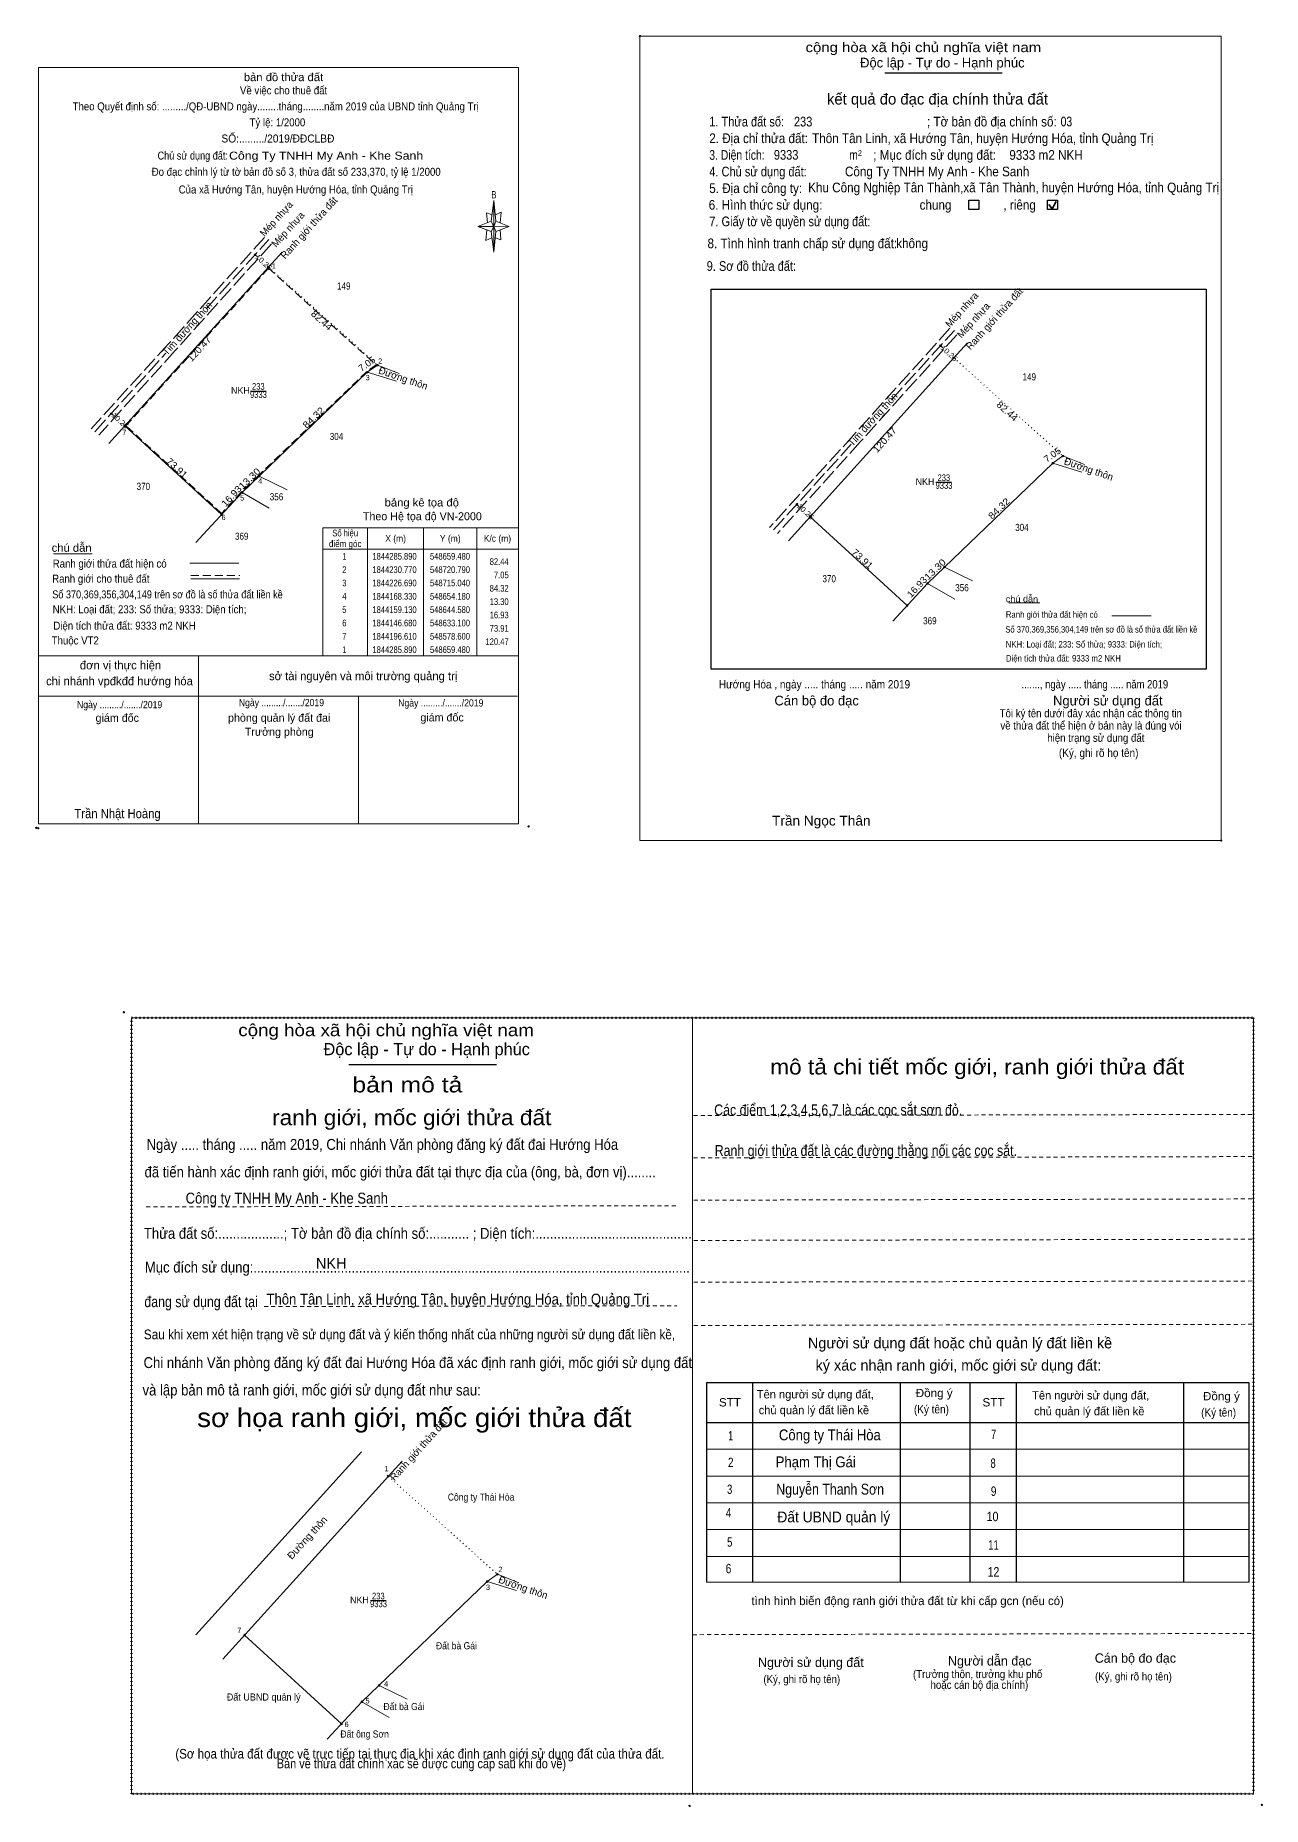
# Model space of a CAD drawing. Header units: metres. Extents: x 547557 to 548969, y 1843289 to 1844500.
# Drawn here: x 547557 to 548247, y 1843289 to 1844285 of the extents above; entities that cross this region are included whole.
import ezdxf
from ezdxf.enums import TextEntityAlignment as Align

# ---------------------------------------------------------------- set-up
doc = ezdxf.new("R2010")
doc.units = ezdxf.units.M
doc.header["$LTSCALE"] = 1.5
doc.header["$PDMODE"] = 32
doc.header["$PDSIZE"] = 0.75
for name, pattern in [('DOTTED', [1.5, 0.3, -1.2]), ('LONG_DASHED', [7.5, 6, -1.5]), ('MEDIUM_DASHED', [4.5, 3, -1.5]), ('SHORT_DASHED', [2.7, 1.5, -1.2])]:
    doc.linetypes.add(name, pattern=pattern)
for name, color, linetype, lineweight in [('1', 7, 'SHORT_DASHED', 13), ('10', 7, 'Continuous', 13), ('13', 7, 'Continuous', 25), ('17', 7, 'Continuous', 13), ('2', 7, 'Continuous', 13), ('22', 7, 'LONG_DASHED', 13), ('23', 7, 'Continuous', 13), ('32', 7, 'Continuous', 13), ('5', 7, 'Continuous', 13), ('6', 7, 'Continuous', 13), ('63', 7, 'Continuous', 13)]:
    doc.layers.add(name, color=color, linetype=linetype, lineweight=lineweight)
doc.layers.add('16', color=7, linetype='Continuous')

msp = doc.modelspace()

# ---------------------------------------------------------------- hatches: boundary and pattern name
at = {"layer": '10'}
for points in [[(547600.046, 1844072.656, 1), (547599.046, 1844072.656, 1)], [(547607.536, 1844065.806, 1), (547606.536, 1844065.806, 1)], [(547662.036, 1844015.876, 1), (547661.036, 1844015.876, 1)], [(547985.62, 1844021.53, 1), (547984.62, 1844021.53, 1)], [(547993.11, 1844014.68, 1), (547992.11, 1844014.68, 1)], [(548047.61, 1843964.75, 1), (548046.61, 1843964.75, 1)], [(547675, 1843385.79, 1), (547674, 1843385.79, 1)], [(547729.5, 1843335.86, 1), (547728.5, 1843335.86, 1)]]:
    msp.add_hatch(color=256, dxfattribs=at).paths.add_polyline_path(points)
at = {"layer": '2'}
for points in [[(547680.846, 1844162.006, 1), (547679.846, 1844162.006, 1)], [(547688.41, 1844155.085, 1), (547687.41, 1844155.085, 1)], [(548066.42, 1844110.88, 1), (548065.42, 1844110.88, 1)], [(548073.984, 1844103.959, 1), (548072.984, 1844103.959, 1)], [(547743.976, 1844095.886, 1), (547742.976, 1844095.886, 1)], [(547749.726, 1844099.966, 1), (547748.726, 1844099.966, 1)], [(548129.55, 1844044.76, 1), (548128.55, 1844044.76, 1)], [(548135.3, 1844048.84, 1), (548134.3, 1844048.84, 1)], [(547683.116, 1844037.526, 1), (547682.116, 1844037.526, 1)], [(548068.69, 1843986.4, 1), (548067.69, 1843986.4, 1)], [(547755.874, 1843475.069, 1), (547754.874, 1843475.069, 1)], [(547811.44, 1843415.87, 1), (547810.44, 1843415.87, 1)], [(547817.19, 1843419.95, 1), (547816.19, 1843419.95, 1)], [(547750.58, 1843357.51, 1), (547749.58, 1843357.51, 1)]]:
    msp.add_hatch(color=256, dxfattribs=at).paths.add_polyline_path(points)
at = {"layer": '32'}
for points in [[(547673.516, 1844028.326, 1), (547672.516, 1844028.326, 1)], [(548059.09, 1843977.2, 1), (548058.09, 1843977.2, 1)], [(547740.98, 1843348.31, 1), (547739.98, 1843348.31, 1)]]:
    msp.add_hatch(color=256, dxfattribs=at).paths.add_polyline_path(points)

# ---------------------------------------------------------------- linework, layer by layer
at = {"layer": '1'}
for p, q in [((547927.02, 1843677.9), (548242.6, 1843678.58)), ((547927.06, 1843654.16), (548242.62, 1843654.86)), ((547619.14, 1843626.56), (547917.78, 1843627.22)), ((547927.08, 1843630.34), (548242.66, 1843631.04)), ((547927.12, 1843607.7), (548242.68, 1843608.38)), ((547927.14, 1843584.2), (548242.72, 1843584.9)), ((547685.46, 1843570.46), (547917.54, 1843570.98)), ((547927.18, 1843559.84), (548242.74, 1843560.54)), ((547926.58, 1843386), (548242.14, 1843386.68))]:
    msp.add_line(p, q, dxfattribs=at)
at = {"layer": '1', "linetype": 'MEDIUM_DASHED'}
msp.add_lwpolyline([(547687.96, 1844154.39), (547748.43, 1844100.02), (547743.16, 1844096.28), (547682.27, 1844037.89), (547672.66, 1844028.68), (547661.51, 1844016.59), (547607.74, 1844065.84)], close=True, dxfattribs=at)
at = {"layer": '1', "linetype": 'DOTTED', "lineweight": 53}
msp.add_lwpolyline([(547610.92, 1843732.92), (548242.02, 1843732.92), (548242.02, 1843296.44), (547610.92, 1843296.44)], close=True, dxfattribs=at)
at = {"layer": '10', "linetype": 'DOTTED'}
for p, q in [((547687.91, 1844155.08), (547749.23, 1844099.97)), ((548073.49, 1844103.96), (548134.8, 1844048.84)), ((547755.38, 1843475.07), (547816.69, 1843419.95))]:
    msp.add_line(p, q, dxfattribs=at)
at = {"layer": '10'}
for p, q in [((547743.48, 1844095.89), (547673.02, 1844028.33)), ((547599.47, 1844072.73), (547600.75, 1844071.57)), ((547606.27, 1844066.51), (547607.04, 1844065.81)), ((548129.05, 1844044.76), (548058.59, 1843977.2)), ((547682.62, 1844037.53), (547698.4, 1844029.75)), ((547673.02, 1844028.33), (547653.51, 1844007.17)), ((547688.34, 1844019.51), (547673.02, 1844028.33)), ((547985.04, 1844021.6), (547986.32, 1844020.44)), ((547991.84, 1844015.38), (547992.61, 1844014.68)), ((547653.51, 1844007.17), (547647.1, 1844000.22)), ((548068.19, 1843986.4), (548083.97, 1843978.62)), ((548058.59, 1843977.2), (548039.08, 1843956.04)), ((548073.91, 1843968.38), (548058.59, 1843977.2)), ((547810.94, 1843415.87), (547740.48, 1843348.31)), ((547750.08, 1843357.51), (547765.86, 1843349.73)), ((547740.48, 1843348.31), (547720.97, 1843327.15)), ((547755.8, 1843339.49), (547740.48, 1843348.31))]:
    msp.add_line(p, q, dxfattribs=at)
for centre in [(547599.546, 1844072.656), (547607.036, 1844065.806), (547661.536, 1844015.876), (547985.12, 1844021.53), (547992.61, 1844014.68), (548047.11, 1843964.75), (547674.5, 1843385.79), (547729, 1843335.86)]:
    msp.add_circle(centre, 0.5, dxfattribs=at)
at = {"layer": '13'}
for p, q in [((547677.77, 1844085.32), (547686.61, 1844085.32)), ((548063.34, 1844034.19), (548072.18, 1844034.19)), ((547745.23, 1843405.3), (547754.07, 1843405.3))]:
    msp.add_line(p, q, dxfattribs=at)
at = {"layer": '17'}
msp.add_line((548104.35, 1843966.24), (548121.87, 1843966.24), dxfattribs=at)
at = {"layer": '2', "lineweight": 25}
for p, q in [((548034.56, 1844264.23), (548100.7, 1844264.23)), ((547936.92, 1844142.74), (548215.35, 1844142.74)), ((548215.35, 1844142.74), (548215.35, 1843929.01)), ((547733.19, 1843706.72), (547816.15, 1843706.72)), ((547960.11, 1843527.56), (547960.11, 1843415.49)), ((548043.14, 1843527.56), (548043.14, 1843415.49)), ((548082.42, 1843527.56), (548082.42, 1843415.49)), ((548108.42, 1843527.56), (548108.42, 1843415.49)), ((548202.64, 1843527.27), (548202.64, 1843415.49)), ((547934.29, 1843505.29), (548239.51, 1843505.29))]:
    msp.add_line(p, q, dxfattribs=at)
at = {"layer": '2'}
for p, q in [((547813.16, 1844180.82), (547814.66, 1844192.52)), ((547813.16, 1844175.12), (547805.66, 1844177.82)), ((547815.86, 1844175.12), (547814.66, 1844163.42)), ((547815.86, 1844180.82), (547823.36, 1844177.82)), ((547818.26, 1844176.02), (547818.56, 1844170.32)), ((547818.56, 1844170.32), (547815.56, 1844171.52)), ((547680.35, 1844162.01), (547681.72, 1844160.76)), ((547687.15, 1844155.78), (547687.91, 1844155.09)), ((548065.92, 1844110.88), (548067.29, 1844109.63)), ((548072.72, 1844104.65), (548073.48, 1844103.96)), ((547566.93, 1843993.77), (547588.65, 1843993.77)), ((547643.73, 1843988.55), (547671.15, 1843988.55)), ((547644.15, 1843979.76), (547671.57, 1843979.76)), ((547558.55, 1843936.5), (547828.55, 1843936.5)), ((547558.55, 1843913.7), (547827.95, 1843913.7)), ((547558.55, 1843913.7), (547827.95, 1843913.7)), ((547828.55, 1843842), (547558.55, 1843842)), ((547934.29, 1843490.24), (548239.51, 1843490.24)), ((547754.61, 1843475.76), (547755.37, 1843475.07)), ((547934.29, 1843475.19), (548239.51, 1843475.19)), ((547934.29, 1843460.14), (548239.51, 1843460.14)), ((547934.29, 1843445.09), (548239.51, 1843445.09)), ((547934.29, 1843430.04), (548239.51, 1843430.04)), ((547934.29, 1843415.49), (548239.51, 1843415.49))]:
    msp.add_line(p, q, dxfattribs=at)
at = {"layer": '2', "lineweight": 35}
for p, q in [((548126.81, 1844190.29), (548128.67, 1844187.87)), ((548128.67, 1844187.87), (548130.94, 1844191.93))]:
    msp.add_line(p, q, dxfattribs=at)
at = {"layer": '2', "linetype": 'MEDIUM_DASHED'}
msp.add_line((547644.15, 1843981.62), (547671.75, 1843981.62), dxfattribs=at)
at = {"layer": '2'}
for points in [[(547896.81, 1844284.97), (548223.87, 1844284.97), (548223.87, 1843832.61), (547896.81, 1843832.61)], [(547814.66, 1844192.52), (547815.86, 1844180.82), (547814.66, 1844177.82)], [(547814.66, 1844177.82), (547805.66, 1844177.82), (547813.16, 1844180.82), (547815.86, 1844175.12), (547823.36, 1844177.82), (547814.66, 1844178.12)], [(547814.66, 1844177.82), (547814.66, 1844163.42), (547813.16, 1844175.12)]]:
    msp.add_lwpolyline(points, close=True, dxfattribs=at)
for points in [[(547558.55, 1844267.4), (547828.55, 1844267.4), (547828.55, 1843842)], [(547828.55, 1843842), (547558.55, 1843842), (547558.55, 1844267.4)], [(547813.76, 1844184.42), (547810.46, 1844185.62), (547811.06, 1844179.92)], [(547815.56, 1844184.42), (547818.86, 1844185.92), (547818.26, 1844179.92)], [(547814.66, 1844177.82), (547813.16, 1844180.82), (547805.66, 1844177.82)], [(547810.76, 1844176.02), (547810.16, 1844170.02), (547813.46, 1844171.52)], [(547814.66, 1844177.82), (547815.86, 1844175.12), (547823.36, 1844177.82)], [(547610.92, 1843296.45), (547610.91, 1843296.45), (547610.91, 1843732.91), (547926.47, 1843732.91), (547926.47, 1843732.9)], [(547926.47, 1843732.9), (547926.47, 1843296.45), (547610.92, 1843296.45)], [(547926.47, 1843732.9), (548242.03, 1843732.9), (548242.03, 1843296.44)], [(548242.03, 1843296.44), (547926.47, 1843296.44), (547926.47, 1843732.9)], [(547926.48, 1843732.9), (548242.04, 1843732.9), (548242.04, 1843296.44), (548242.03, 1843296.44)], [(548242.03, 1843296.44), (547926.48, 1843296.44), (547926.48, 1843732.9)]]:
    msp.add_lwpolyline(points, dxfattribs=at)
at = {"layer": '2', "lineweight": 25}
for points in [[(548081.89, 1844192.71), (548087.51, 1844192.71), (548087.51, 1844187.47), (548081.89, 1844187.47)], [(548126.08, 1844192.71), (548131.7, 1844192.71), (548131.7, 1844187.47), (548126.08, 1844187.47)]]:
    msp.add_lwpolyline(points, close=True, dxfattribs=at)
for points in [[(548215.35, 1843929.01), (547936.92, 1843929.01), (547936.92, 1844142.74)], [(548239.51, 1843415.49), (548239.51, 1843527.56), (547934.29, 1843527.56), (547934.29, 1843415.49)]]:
    msp.add_lwpolyline(points, dxfattribs=at)
at = {"layer": '2'}
for centre in [(547680.346, 1844162.006), (547687.91, 1844155.085), (548065.92, 1844110.88), (548073.484, 1844103.959), (547743.476, 1844095.886), (547749.226, 1844099.966), (548129.05, 1844044.76), (548134.8, 1844048.84), (547682.616, 1844037.526), (548068.19, 1843986.4), (547755.374, 1843475.069), (547810.94, 1843415.87), (547816.69, 1843419.95), (547750.08, 1843357.51)]:
    msp.add_circle(centre, 0.5, dxfattribs=at)
for p in [(547896.81, 1844284.97), (547834.25, 1843840.5), (548223.86, 1843832.61), (547606.6, 1843736.05), (547924.77, 1843289.71), (548246.72, 1843290.24)]:
    msp.add_point(p, dxfattribs=at)
at = {"layer": '22'}
for p, q in [((547652.78, 1844131.58), (547688.15, 1844170.62)), ((548038.35, 1844080.45), (548073.72, 1844119.49)), ((547590.19, 1844062.49), (547630.14, 1844106.59)), ((547972.01, 1844007.22), (548015.71, 1844055.46))]:
    msp.add_line(p, q, dxfattribs=at)
at = {"layer": '22', "linetype": 'Continuous'}
for p, q in [((547661.54, 1844015.88), (547607.04, 1844065.81)), ((548047.11, 1843964.75), (547992.61, 1844014.68)), ((547729, 1843335.86), (547674.5, 1843385.79))]:
    msp.add_line(p, q, dxfattribs=at)
at = {"layer": '22'}
for points in [[(547685.64, 1844171.77), (547631.58, 1844111.85), (547588.2, 1844064.17)], [(547689.56, 1844168.15), (547635.43, 1844108.12), (547592.45, 1844060.57)], [(548071.21, 1844120.64), (548017.15, 1844060.72), (547969.75, 1844008.62)], [(548075.13, 1844117.02), (548021, 1844056.99), (547974.23, 1844005.25)]]:
    msp.add_lwpolyline(points, dxfattribs=at)
at = {"layer": '23'}
for p, q in [((547749.23, 1844099.97), (547743.48, 1844095.89)), ((547759.93, 1844090.95), (547743.48, 1844095.89)), ((547759.93, 1844090.95), (547743.48, 1844095.89)), ((547749.23, 1844099.97), (547761.35, 1844095.25)), ((548134.8, 1844048.84), (548129.05, 1844044.76)), ((548145.5, 1844039.82), (548129.05, 1844044.76)), ((548145.5, 1844039.82), (548129.05, 1844044.76)), ((548134.8, 1844048.84), (548146.92, 1844044.12)), ((547647.03, 1843386), (547740.19, 1843488.83)), ((547816.69, 1843419.95), (547810.94, 1843415.87)), ((547827.39, 1843410.93), (547810.94, 1843415.87)), ((547827.39, 1843410.93), (547810.94, 1843415.87)), ((547816.69, 1843419.95), (547828.81, 1843415.23))]:
    msp.add_line(p, q, dxfattribs=at)
for points in [[(547598.02, 1844055.86), (547687.92, 1844155.09), (547695.57, 1844163.54)], [(547980.33, 1844001.13), (548073.49, 1844103.96), (548081.14, 1844112.41)], [(547662.22, 1843372.24), (547755.38, 1843475.07), (547763.03, 1843483.52)]]:
    msp.add_lwpolyline(points, dxfattribs=at)
at = {"layer": '32'}
for centre in [(547673.016, 1844028.326), (548058.59, 1843977.2), (547740.48, 1843348.31)]:
    msp.add_circle(centre, 0.5, dxfattribs=at)
at = {"layer": '5'}
for p, q in [((547558.56, 1843936.5), (547828.55, 1843936.5)), ((547648.56, 1843842), (547648.56, 1843936.5)), ((547828.55, 1843936.5), (547828.56, 1843936.5)), ((547558.56, 1843913.7), (547827.96, 1843913.7)), ((547558.56, 1843913.7), (547827.96, 1843913.7)), ((547558.56, 1843913.7), (547827.96, 1843913.7)), ((547558.56, 1843842), (547558.56, 1843913.7)), ((547738.56, 1843842), (547738.56, 1843913.7))]:
    msp.add_line(p, q, dxfattribs=at)
msp.add_lwpolyline([(547828.56, 1843842), (547828.55, 1843842), (547558.56, 1843842)], dxfattribs=at)
for p in [(547557.18, 1843839.72), (547558.38, 1843839.48), (547834.26, 1843840.5)]:
    msp.add_point(p, dxfattribs=at)
at = {"layer": '6'}
msp.add_line((548162.31, 1843958.88), (548184.45, 1843958.88), dxfattribs=at)
at = {"layer": '63'}
for p, q in [((547743.66, 1844008.5), (547743.66, 1843936.5)), ((547775.16, 1844008.5), (547775.16, 1843936.5)), ((547805.16, 1844008.5), (547805.16, 1843936.5)), ((547718.46, 1843996.5), (547828.55, 1843996.5)), ((547828.55, 1843996.5), (547828.56, 1843996.5))]:
    msp.add_line(p, q, dxfattribs=at)
for points in [[(547828.55, 1843936.5), (547718.46, 1843936.5), (547718.46, 1844008.5), (547828.55, 1844008.5)], [(547828.55, 1844008.5), (547828.56, 1844008.5), (547828.56, 1843936.5), (547828.55, 1843936.5)]]:
    msp.add_lwpolyline(points, dxfattribs=at)

# ---------------------------------------------------------------- texts
at = {"layer": '1'}
for s, width, p in [('(Sơ họa thửa đất được vẽ trực tiếp tại thực địa khi xác định ranh giới sử dụng đất của thửa đất.', 0.9, (547773.1, 1843316.34)), (' Bản vẽ thửa đất chính xác sẽ được cung cấp sau khi đo vẽ)', 0.85, (547773.075, 1843310.84))]:
    msp.add_text(s, height=5.4, dxfattribs=dict(at, width=width)).set_placement(p, align=Align.CENTER)
at = {"layer": '10'}
for s, width, p in [('149', 0.85, (547730.27, 1844142.45)), ('149', 0.85, (548115.85, 1844091.33)), ('304', 0.85, (547726.155, 1844057.79)), ('370', 0.85, (547617.515, 1844029.77)), ('356', 0.85, (547692.425, 1844023.9)), ('369', 0.85, (547672.85, 1844001.74)), ('304', 0.85, (548111.735, 1844006.67)), ('370', 0.85, (548003.305, 1843977.84)), ('356', 0.85, (548078.005, 1843972.78)), ('369', 0.85, (548059.94, 1843954.17)), ('Công ty Thái Hòa', 0.9, (547807.495, 1843461.39)), ('Đất bà Gái', 0.9, (547793.63, 1843377.78)), ('Đất UBND quản lý', 0.95, (547685.2, 1843348.95)), ('Đất bà Gái', 0.9, (547764.09, 1843343.59)), ('Đất ông Sơn', 0.9, (547741.975, 1843328.14))]:
    msp.add_text(s, height=4, dxfattribs=dict(at, width=width)).set_placement(p, align=Align.CENTER)
at = {"layer": '10', "width": 1.1}
for p in [(547603.447, 1844067.578), (547989.027, 1844016.458)]:
    msp.add_text('10.25', height=3, rotation=317.54, dxfattribs=at).set_placement(p, align=Align.CENTER)
at = {"layer": '13'}
for s, rotation, p in [('Ranh giới thửa đất', 47.906, (547712.155, 1844175.819)), ('Mép nhựa', 47.8, (547693.797, 1844180.917)), ('Mép nhựa', 47.906, (547700.324, 1844174.964)), ('Ranh giới thửa đất', 47.906, (548097.735, 1844124.699)), ('Mép nhựa', 47.8, (548079.377, 1844129.797)), ('Mép nhựa', 47.906, (548085.904, 1844123.844)), ('Ranh giới thửa đất', 47.906, (547773.77, 1843488.744))]:
    msp.add_text(s, height=4, rotation=rotation, dxfattribs=at).set_placement(p, align=Align.CENTER)
for p in [(547677.43, 1844083.8), (548062.48, 1844032.57), (547744.37, 1843403.68)]:
    msp.add_text('NKH', height=3.75, dxfattribs=at).set_placement(p, align=Align.RIGHT)
at = {"layer": '13', "width": 0.85}
for p in [(547682.185, 1844086.09), (548067.805, 1844034.74), (547749.695, 1843405.85)]:
    msp.add_text('233', height=3.75, dxfattribs=at).set_placement(p, align=Align.CENTER)
at = {"layer": '16'}
for s, height, width, p in [('Các điểm 1,2,3,4,5,6,7 là các cọc sắt sơn đỏ.', 6.12, 0.85, (547938.61, 1843678.06)), ('Ngày ..... tháng ..... năm 2019, Chi nhánh Văn phòng đăng ký đất đai Hướng Hóa', 6.12, 0.9, (547619.34, 1843658.64)), ('Ranh giới thửa đất là các đường thằng nối các cọc sắt.', 6.12, 0.85, (547938.91, 1843655.22)), (' đã tiến hành xác định ranh giới, mốc giới thửa đất tại thực địa của (ông, bà, đơn vị)........', 6.12, 0.9, (547616.16, 1843643.16)), ('Công ty TNHH My Anh - Khe Sanh', 6.12, 0.9, (547641.28, 1843628.45)), ('Thửa đất số:..................; Tờ bản đồ địa chính số:........... ; Diện tích:...........................................', 6.12, 0.9, (547617.82, 1843608.62)), ('Mục đích sử dụng:........................................................................................................................', 6.12, 0.9, (547618.38, 1843589.64)), ('đang sử dụng đất tại', 6.12, 0.85, (547618.08, 1843570.2)), ('Thôn Tân Linh, xã Hướng Tân, huyện Hướng Hóa, tỉnh Quảng Trị', 6.12, 0.9, (547686.78, 1843571.64)), ('Sau khi xem xét hiện trạng về sử dụng đất và ý kiến thống nhất của những người sử dụng đất liền kề,', 5.508, 0.9, (547617.78, 1843552.1)), ('Chi nhánh Văn phòng đăng ký đất đai Hướng Hóa đã xác định ranh giới, mốc giới sử dụng đất', 6.12, 0.9, (547617.64, 1843535.94)), (' và lập bản mô tả ranh giới, mốc giới sử dụng đất như sau:', 6.12, 0.9, (547615, 1843520.52)), ('Công ty Thái Hòa', 6.12, 0.9, (547975.03, 1843495.29)), ('Phạm Thị Gái', 6.12, 0.9, (547973.22, 1843480.11)), ('Nguyễn Thanh Sơn', 6.12, 0.85, (547973.53, 1843464.78)), ('Đất UBND quản lý', 6.12, 0.95, (547974.13, 1843449.15))]:
    msp.add_text(s, height=height, dxfattribs=dict(at, width=width)).set_placement(p)
msp.add_text('NKH', height=6.12, dxfattribs=at).set_placement((547714.56, 1843591.78))
at = {"layer": '2'}
for s, height, width, p in [('cộng hòa xã hội chủ nghĩa việt nam', 5.459, 1.15, (547990.01, 1844275.94)), ('1. Thửa đất số:', 5.459, 0.85, (547935.85, 1844234.14)), ('233', 5.46, 0.85, (547983.47, 1844234.14)), ('; Tờ bản đồ địa chính số:', 5.459, 0.9, (548058.31, 1844234.14)), ('03', 5.46, 0.8, (548133.49, 1844234.2)), ('2. Địa chỉ thửa đất:', 5.459, 0.9, (547935.85, 1844224.78)), ('Thôn Tân Linh, xã Hướng Tân, huyện Hướng Hóa, tỉnh Quảng Trị', 5.46, 0.9, (547993.69, 1844224.78)), ('4. Chủ sử dụng đất:', 5.46, 0.85, (547935.85, 1844206.06)), ('3. Diện tích:', 5.459, 0.8, (547935.85, 1844215.4)), ('9333', 5.46, 0.85, (547972.19, 1844215.46)), ('m', 5.459, 0.8, (548014.55, 1844215.4)), ('2', 3.119, 0.8, (548019.43, 1844217.62)), ('; Mục đích sử dụng đất:', 5.459, 0.9, (548028.07, 1844215.4)), ('9333 m2 NKH', 5.46, 0.9, (548104.63, 1844215.4)), ('5. Địa chỉ công ty:', 5.46, 0.9, (547935.85, 1844196.7)), ('Khu Công Nghiệp Tân Thành,xã Tân Thành, huyện Hướng Hóa, tỉnh Quảng Trị', 5.46, 0.9, (547991.47, 1844197.1)), ('Công Ty TNHH My Anh - Khe Sanh ', 5.46, 0.9, (548012.17, 1844206.1)), ('6. Hình thức sử dụng:', 5.459, 0.9, (547935.53, 1844187.34)), ('chung                , riêng', 5.459, 0.9, (548054.17, 1844187.34)), ('7. Giấy tờ về quyền sử dụng đất:', 5.459, 0.85, (547935.85, 1844178.02)), ('8. Tình hình tranh chấp sử dụng đất: ', 5.46, 0.9, (547934.87, 1844165.68)), ('không', 5.459, 0.9, (548041.01, 1844165.72)), ('9. Sơ đồ thửa đất:', 5.459, 0.85, (547934.39, 1844152.94)), ('chú dẫn', 4.5, 1.05, (547565.94, 1843994.96)), ('Ranh giới thửa đất hiện có ', 4.5, 0.9, (547566.54, 1843986.08)), ('Số 370,369,356,304,149 trên sơ đồ là số thửa đất liền kề', 4.5, 0.85, (547566.3, 1843968.76)), ('Ranh giới cho thuê đất', 4.5, 0.9, (547566.22, 1843977.62)), ('NKH: Loại đất; 233: Số thửa; 9333: Diện tích;', 4.5, 0.9, (547566.52, 1843960.36)), ('Diện tích thửa đất: 9333 m2 NKH', 4.5, 0.9, (547566.9, 1843951.18)), ('Số 370,369,356,304,149 trên sơ đồ là số thửa đất liền kề', 3.63, 0.85, (548102.41, 1843949.53)), ('Thuộc VT2', 4.5, 0.9, (547565.98, 1843942.84)), ('NKH: Loại đất; 233: Số thửa; 9333: Diện tích;', 3.63, 0.9, (548102.63, 1843941.13)), ('Diện tích thửa đất: 9333 m2 NKH', 3.63, 0.9, (548102.74, 1843933.25)), ('Hướng Hóa , ngày ..... tháng ..... năm 2019', 4.68, 0.9, (547941.19, 1843918.12)), ('......., ngày ..... tháng ..... năm 2019', 4.68, 0.85, (548111.47, 1843918.12)), ('(Ký, ghi rõ họ tên)', 4.679, 0.9, (548132.51, 1843879.58)), ('Trần Ngọc Thân', 5.46, 1.05, (547971.16, 1843841.03)), ('cộng hòa xã hội chủ nghĩa việt nam', 6.847, 1.15, (547670.94, 1843722.56)), ('STT', 4.666, 1.05, (547941.28, 1843514.34)), ('(Ký tên)', 4.666, 0.9, (548050.98, 1843510.44)), ('Đồng ý', 4.666, 1.05, (548052, 1843519.58)), ('STT', 4.666, 1.05, (548089.54, 1843514.34)), ('Đồng ý', 4.666, 1.05, (548213.56, 1843517.82)), ('(Ký tên)', 4.666, 0.9, (548212.54, 1843508.66)), ('(Ký, ghi rõ họ tên)', 4.515, 0.9, (547966.3, 1843358.76)), ('(Ký, ghi rõ họ tên)', 4.515, 0.9, (548152.86, 1843360.26))]:
    msp.add_text(s, height=height, dxfattribs=dict(at, width=width)).set_placement(p)
for s, height, p in [('Độc lập - Tự do - Hạnh phúc', 5.459, (548020.69, 1844267.32)), ('Theo Hệ tọa độ VN-2000', 4.5, (547741.02, 1844012.7)), ('Cán bộ đo đạc', 5.459, (547972.51, 1843908.56)), ('Người sử dụng đất', 5.459, (548129.23, 1843908.56)), ('Độc lập - Tự do - Hạnh phúc', 6.847, (547718.88, 1843711.86)), ('Người sử dụng đất hoặc chủ quản lý đất liền kề ', 6.06, (547991.34, 1843547)), ('ký xác nhận ranh giới, mốc giới sử dụng đất:', 6.06, (547995.66, 1843534.52)), ('Tên người sử dụng đất,', 4.666, (547962.58, 1843518.86)), ('chủ quản lý đất liền kề', 4.666, (547963.66, 1843509.98)), ('Tên người sử dụng đất,', 4.666, (548117.46, 1843518.26)), ('chủ quản lý đất liền kề', 4.666, (548118.54, 1843509.38)), ('tình hình biến động ranh giới thửa đất từ khi cấp gcn (nếu có)', 4.816, (547959.58, 1843402.64)), ('Cán bộ đo đạc', 5.256, (548152.68, 1843370.22)), ('Người sử dụng đất', 5.268, (547963.26, 1843367.82)), ('Người dẫn đạc', 5.28, (548070.1, 1843368.66))]:
    msp.add_text(s, height=height, dxfattribs=at).set_placement(p)
for s, height, width, p in [('bản đồ thửa đất', 4.5, 1.05, (547696.35, 1844259.63)), ('Về việc cho thuê đất', 4.5, 0.9, (547696.395, 1844252.2)), ('Theo Quyết định số: ........./QĐ-UBND ngày........tháng........năm 2019 của UBND tỉnh Quảng Trị', 4.5, 0.9, (547691.97, 1844243.19)), ('Tỷ lệ: 1/2000', 4.5, 0.9, (547692.95, 1844234.22)), ('SỐ:........./2019/ĐĐCLBĐ', 4.5, 0.95, (547693.22, 1844225.13)), ('Chủ sử dụng đất: ', 4.5, 0.85, (547646.015, 1844215.53)), ('Công Ty TNHH My Anh - Khe Sanh', 4.5, 1.15, (547720.33, 1844215.5)), ('Đo đạc chỉnh lý từ tờ bản đồ số 3, thửa đất số 233,370, tỷ lệ 1/2000 ', 4.5, 0.9, (547704.245, 1844206.41)), ('Của xã Hướng Tân, huyện Hướng Hóa, tỉnh Quảng Trị', 4.5, 0.9, (547703.285, 1844196.46)), ('B', 4.133, 0.75, (547814.73, 1844193.69)), ('9333', 3.75, 0.85, (547682.245, 1844081.49)), ('9333', 3.75, 0.85, (548067.905, 1844030.37)), ('bảng kê tọa độ', 4.5, 1.05, (547774.13, 1844020.44)), ('Tôi ký tên dưới đây xác nhận các thông tin', 4.51, 0.9, (548150.47, 1843901.9)), ('về thửa đất thể hiện ở bản này là đúng vói', 4.51, 0.9, (548150.575, 1843895)), ('hiện trạng sử dụng đất', 4.51, 0.9, (548153.305, 1843888.1)), ('mô tả chi tiết mốc giới, ranh giới thửa đất', 8.668, 1.1, (548086.555, 1843701.02)), ('bản mô tả', 8.669, 1.2, (547766.03, 1843690.94)), ('ranh giới, mốc giới thửa đất', 8.669, 1.1, (547768.48, 1843672.52)), ('sơ họa ranh giới, mốc giới thửa đất', 10.58, 1.1, (547769.95, 1843502.76)), ('1', 5.268, 0.7, (547947.895, 1843495.28)), ('7', 5.28, 0.75, (548095.81, 1843496.06)), ('2', 5.268, 0.8, (547947.93, 1843480.26)), ('8', 5.28, 0.75, (548095.51, 1843479.8)), ('3', 5.268, 0.75, (547947.325, 1843465.14)), ('9', 5.28, 0.8, (548095.8, 1843464.08)), ('4', 5.268, 0.8, (547946.745, 1843452)), ('10', 5.28, 0.85, (548095.18, 1843449.84)), ('5', 5.268, 0.75, (547947.36, 1843435.46)), ('11', 5.28, 0.75, (548095.74, 1843433.84)), ('6', 5.268, 0.8, (547946.67, 1843420.56)), ('12', 5.28, 0.85, (548095.725, 1843418.7)), ('9333', 3.75, 0.85, (547749.795, 1843401.48)), ('(Trưởng thôn, trưởng khu phố', 4.515, 0.9, (548086.8, 1843361.58)), ('hoặc cán bộ địa chính)', 4.515, 0.9, (548087.81, 1843355.54))]:
    msp.add_text(s, height=height, dxfattribs=dict(at, width=width)).set_placement(p, align=Align.CENTER)
for s, height, p in [('kết quả đo đạc địa chính thửa đất', 6.24, (548064.24, 1844246.48)), ('.', 1.56, (548223.777, 1843831.7))]:
    msp.add_text(s, height=height, dxfattribs=at).set_placement(p, align=Align.CENTER)
at = {"layer": '2', "width": 1.1}
for p in [(547684.217, 1844156.658), (548069.797, 1844105.538)]:
    msp.add_text('10.25', height=3, rotation=317.534, dxfattribs=at).set_placement(p, align=Align.CENTER)
at = {"layer": '22'}
for s, rotation, p in [('Tim đường thôn', 47.71, (547643.73, 1844119.204)), ('Đường thôn', 340.974, (547763.073, 1844090.686)), ('Tim đường thôn', 47.71, (548029.31, 1844068.084)), ('Đường thôn', 340.974, (548148.653, 1844039.566)), ('Đường thôn', 340.974, (547830.543, 1843410.676))]:
    msp.add_text(s, height=4, rotation=rotation, dxfattribs=at).set_placement(p, align=Align.CENTER)
at = {"layer": '22', "width": 1.05}
msp.add_text('Đường thôn', height=4, rotation=47.71, dxfattribs=at).set_placement((547711.192, 1843439.194), align=Align.CENTER)
at = {"layer": '5'}
for s, height, p in [('đơn vị thực hiện', 4.74, (547604.685, 1843928.85)), ('chi nhánh vpđkđđ hướng hóa', 4.73, (547604.07, 1843919.91)), ('sở tài nguyên và môi trường quảng trị', 4.725, (547741.17, 1843922.76)), ('giám đốc', 4.5, (547602.855, 1843899.33)), ('phòng quản lý đất đai', 4.5, (547693.92, 1843899.39)), ('giám đốc', 4.5, (547785.555, 1843899.57)), ('Trưởng phòng', 4.5, (547693.955, 1843891.5))]:
    msp.add_text(s, height=height, dxfattribs=at).set_placement(p, align=Align.CENTER)
at = {"layer": '5', "width": 0.9}
for s, height, p in [('Ngày ........./......./2019', 4.05, (547604.18, 1843907.01)), ('Ngày ........./......./2019', 4.05, (547695.2, 1843908.15)), ('Ngày ........./......./2019', 4.05, (547784.84, 1843907.97)), ('Trần Nhật Hoàng', 5.25, (547603.01, 1843845.15))]:
    msp.add_text(s, height=height, dxfattribs=at).set_placement(p, align=Align.CENTER)
at = {"layer": '6'}
for s, width, p in [('chú dẫn', 1.05, (548102.66, 1843966.6)), ('Ranh giới thửa đất hiện có ', 0.9, (548102.66, 1843957.85))]:
    msp.add_text(s, height=3.634, dxfattribs=dict(at, width=width)).set_placement(p)
at = {"layer": '63'}
for s, height, width, p in [(' 1', 3, 0.9, (547692.06, 1844154.11)), (' 2', 3, 0.9, (547751.9, 1844100.72)), (' 3', 3, 0.95, (547744.83, 1844091.41)), (' 7', 3, 0.95, (547607.99, 1844060.67)), (' 4', 3, 0.95, (547684.38, 1844033.31)), (' 5', 3, 0.9, (547674.27, 1844023.8)), (' 6', 3, 0.95, (547663.76, 1844012.82)), ('82.44', 3.75, 0.85, (547823.01, 1843987.56)), ('7.05', 3.75, 0.85, (547823.01, 1843980.06)), ('84.32', 3.75, 0.85, (547823.01, 1843972.56)), ('13.30', 3.75, 0.85, (547823.01, 1843965.06)), ('73.91', 3.75, 0.85, (547823.01, 1843950.06)), ('16.93', 3.75, 0.85, (547823.01, 1843957.56)), ('120.47', 3.75, 0.85, (547823.01, 1843942.56)), (' 1', 3, 0.9, (547755.44, 1843477.83)), (' 2', 3, 0.9, (547819.53, 1843421.17)), (' 3', 3, 0.95, (547812.54, 1843411.17)), (' 7', 3, 0.95, (547672.64, 1843386.96)), (' 4', 3, 0.95, (547755.21, 1843356.83)), (' 5', 3, 0.9, (547744.77, 1843347.36)), (' 6', 3, 0.95, (547733.01, 1843334.05))]:
    msp.add_text(s, height=height, dxfattribs=dict(at, width=width)).set_placement(p, align=Align.RIGHT)
for s, rotation, width, p in [('82.44', 318.043, 1.1, (547716.571, 1844123.705)), ('120.47', 47.826, 1.1, (547650.377, 1844107.736)), ('7.05', 35.358, 1.05, (547744.34, 1844099.092)), ('84.32', 43.799, 1.15, (547714.537, 1844069.053)), ('82.44', 318.043, 1.1, (548102.151, 1844072.585)), ('120.47', 47.826, 1.1, (548035.957, 1844056.616)), ('7.05', 35.358, 1.05, (548129.92, 1844047.972)), ('73.91', 317.506, 1.1, (547635.143, 1844040.727)), ('13.30', 43.781, 1.15, (547678.548, 1844034.809)), ('16.93', 47.321, 1.1, (547668.489, 1844025.034)), ('84.32', 43.799, 1.15, (548100.117, 1844017.933)), ('73.91', 317.506, 1.1, (548020.723, 1843989.607)), ('13.30', 43.781, 1.15, (548064.128, 1843983.689)), ('16.93', 47.321, 1.1, (548054.069, 1843973.914))]:
    msp.add_text(s, height=3.75, rotation=rotation, dxfattribs=dict(at, width=width)).set_placement(p, align=Align.CENTER)
for s, width, p in [('Số hiệu', 0.85, (547731.06, 1844003.61)), ('X (m)', 0.95, (547759.415, 1844000.61)), ('Y (m)', 0.95, (547790.16, 1844000.61)), ('K/c (m)', 0.95, (547816.71, 1844000.61)), ('điểm góc', 0.9, (547731.065, 1843997.61)), (' 1', 0.75, (547730.01, 1843990.56)), ('1844285.890', 0.85, (547758.81, 1843990.56)), ('548659.480', 0.85, (547790.01, 1843990.56)), (' 2', 0.85, (547730.01, 1843983.06)), ('1844230.770', 0.85, (547758.81, 1843983.06)), ('548720.790', 0.85, (547790.01, 1843983.06)), (' 3', 0.8, (547730.015, 1843975.56)), ('1844226.690', 0.85, (547758.81, 1843975.56)), ('548715.040', 0.85, (547790.01, 1843975.56)), (' 4', 0.85, (547730.01, 1843968.06)), (' 5', 0.8, (547730.005, 1843960.56)), ('1844168.330', 0.85, (547758.81, 1843968.06)), ('1844159.130', 0.85, (547758.81, 1843960.56)), ('548654.180', 0.85, (547790.01, 1843968.06)), ('548644.580', 0.85, (547790.01, 1843960.56)), (' 6', 0.85, (547730.01, 1843953.06)), ('1844146.680', 0.85, (547758.81, 1843953.06)), ('548633.100', 0.85, (547790.01, 1843953.06)), (' 7', 0.8, (547730.01, 1843945.56)), ('1844196.610', 0.85, (547758.81, 1843945.56)), ('548578.600', 0.85, (547790.01, 1843945.56)), (' 1', 0.75, (547730.01, 1843938.06)), ('1844285.890', 0.85, (547758.81, 1843938.06)), ('548659.480', 0.85, (547790.01, 1843938.06))]:
    msp.add_text(s, height=3.75, dxfattribs=dict(at, width=width)).set_placement(p, align=Align.CENTER)

doc.saveas('drawing.dxf')
